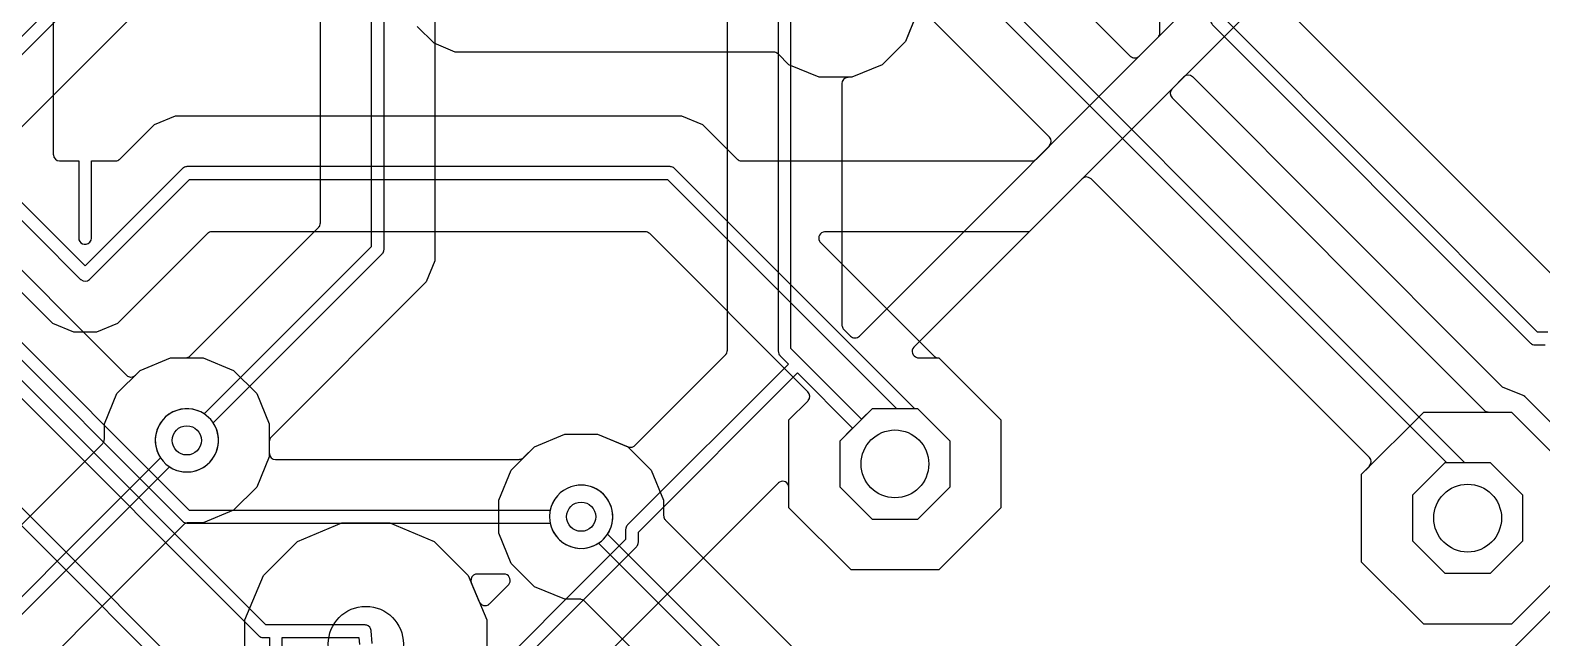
# Model space of a CAD drawing. Header units: millimetres. Extents: x 0 to 100, y 0 to 100.
# Drawn here: x 60 to 78.11, y 50.22 to 57.49 of the extents above; entities that cross this region are included whole.
import ezdxf

# ---------------------------------------------------------------- set-up
doc = ezdxf.new("R2010")
doc.units = ezdxf.units.MM

msp = doc.modelspace()

# ---------------------------------------------------------------- linework, layer by layer
at = {"layer": '16_copper'}
for points in [[(64.084, 67.97), (64.084, 54.896), (62.083, 52.894), (62.042, 52.918, 1), (61.707, 52.238), (61.753, 52.219, 0.09849), (61.899, 52.2), (61.948, 52.206, 0.532534), (62.191, 52.787), (64.214, 54.81), (64.219, 54.817), (64.225, 54.823, 0.087651), (64.235, 54.848), (64.235, 54.855), (64.237, 54.864), (64.237, 67.939)], [(64.846, 59.93), (64.846, 54.728), (64.742, 54.476), (62.885, 52.618), (62.879, 52.611), (62.874, 52.605, 0.087651), (62.864, 52.58), (62.863, 52.573), (62.862, 52.564), (62.862, 52.426), (62.863, 52.42, 0.392588), (62.938, 52.349), (65.856, 52.349), (65.864, 52.351), (65.873, 52.351, 0.087654), (65.897, 52.362), (65.903, 52.366), (65.91, 52.372), (66.039, 52.501), (66.402, 52.651), (66.795, 52.651), (67.161, 52.5), (67.162, 52.5), (67.164, 52.499, 0.218355), (67.227, 52.504), (67.234, 52.509), (67.234, 52.509), (67.234, 52.509), (67.236, 52.51), (67.242, 52.515, 0.007882), (67.244, 52.517), (68.329, 53.602), (68.334, 53.609), (68.34, 53.615, 0.087651), (68.35, 53.64), (68.35, 53.647), (68.351, 53.656), (68.351, 59.268)], [(59.302, 55.206), (61.15, 53.358), (61.154, 53.355, 0.16336), (61.199, 53.336), (61.204, 53.336, 0.197377), (61.258, 53.358), (61.315, 53.415), (61.678, 53.566), (61.861, 53.566), (61.869, 53.567), (61.878, 53.568, 0.087654), (61.902, 53.578), (61.908, 53.583), (61.915, 53.588), (63.452, 55.126), (63.457, 55.133), (63.463, 55.139, 0.087651), (63.473, 55.164), (63.473, 55.171), (63.475, 55.18), (63.475, 59.73)], [(68.961, 59.131), (68.961, 53.645), (68.962, 53.636), (68.963, 53.628, 0.087654), (68.973, 53.603), (68.978, 53.598), (68.983, 53.591), (69.082, 53.492), (67.155, 51.565), (67.149, 51.558), (67.144, 51.552, 0.087651), (67.134, 51.527), (67.133, 51.52), (67.132, 51.511), (67.132, 51.39), (65.173, 49.431)], [(65.303, 49.346), (67.262, 51.305), (67.267, 51.312), (67.273, 51.318, 0.087651), (67.283, 51.343), (67.283, 51.35), (67.285, 51.359), (67.285, 51.48), (69.19, 53.385), (69.852, 52.722), (69.699, 52.569), (69.699, 52.022), (70.086, 51.635), (70.633, 51.635), (71.02, 52.022), (71.02, 52.569), (70.633, 52.956), (70.086, 52.956), (69.96, 52.83), (69.243, 53.546), (69.113, 53.676), (69.113, 59.1)], [(74.924, 58.032), (70.588, 53.696), (70.586, 53.694), (70.584, 53.692, 0.54841), (70.621, 53.569), (70.63, 53.567), (70.637, 53.566, 0.01577), (70.642, 53.566), (70.885, 53.566), (71.629, 52.822), (71.629, 51.77), (70.885, 51.026), (69.833, 51.026), (69.089, 51.77), (69.089, 52.013), (69.089, 52.016), (69.089, 52.019, 0.54841), (68.976, 52.079), (68.969, 52.074), (68.963, 52.07, 0.015772), (68.959, 52.067), (66.946, 50.054)], [(70.635, 57.716), (70.484, 57.352), (70.206, 57.075), (69.843, 56.924), (69.799, 56.924), (69.794, 56.923), (69.788, 56.923, 0.371202), (69.723, 56.848), (69.723, 53.96), (69.724, 53.952), (69.725, 53.944, 0.079922), (69.734, 53.921), (69.735, 53.919), (69.74, 53.914), (69.745, 53.907), (69.782, 53.87), (69.782, 53.87), (69.826, 53.826, 0.182569), (69.875, 53.804), (69.88, 53.804, 0.197431), (69.934, 53.826), (74.054, 57.946)], [(57.096, 56.334), (61.821, 51.61), (61.827, 51.605), (61.834, 51.599, 0.087651), (61.858, 51.589), (61.866, 51.589), (61.874, 51.587), (66.228, 51.587), (66.24, 51.542, 0.339454), (66.624, 51.285), (66.673, 51.292, 1), (66.525, 52.035), (66.477, 52.022, 0.2663), (66.228, 51.74), (61.906, 51.74), (57.226, 56.42)], [(56.791, 56.182), (62.735, 50.238), (62.742, 50.233), (62.748, 50.228, 0.087651), (62.773, 50.218), (62.78, 50.217), (62.789, 50.216), (62.865, 50.216), (62.865, 46.634)], [(64.095, 50.147), (64.084, 50.298), (64.083, 50.3), (64.083, 50.303, 0.294754), (64.029, 50.365), (64.02, 50.367), (64.013, 50.368, 0.015914), (64.008, 50.368), (62.82, 50.368), (56.921, 56.267)], [(56.487, 54.963), (62.408, 49.041), (62.408, 43.653), (62.362, 43.64, 0.876976), (62.509, 42.903), (62.558, 42.91, 0.818106), (62.56, 43.653), (62.56, 49.073), (62.559, 49.081), (62.558, 49.09, 0.087654), (62.548, 49.114), (62.543, 49.12), (62.538, 49.127), (56.617, 55.048)]]:
    msp.add_lwpolyline(points, format="xyb", dxfattribs=at)
for points in [[(58.596, 55.559, 0.532534), (58.838, 56.139), (63.342, 60.644), (63.383, 60.62, 1), (63.718, 61.3), (63.673, 61.319, 0.714262), (63.234, 60.751), (58.73, 56.247), (58.689, 56.271, 1), (58.354, 55.591), (58.4, 55.572, 0.09849), (58.546, 55.553)], [(65.455, 50.6), (65.464, 50.601, 0.07971), (65.487, 50.61), (65.493, 50.615), (65.501, 50.622), (65.727, 50.848), (65.729, 50.85), (65.731, 50.852, 0.54841), (65.694, 50.975), (65.686, 50.976), (65.678, 50.978, 0.01577), (65.674, 50.978), (65.354, 50.978), (65.344, 50.976), (65.335, 50.975, 0.383484), (65.278, 50.89), (65.281, 50.883), (65.283, 50.872), (65.377, 50.646), (65.382, 50.638), (65.387, 50.63, 0.226628), (65.445, 50.599)]]:
    msp.add_lwpolyline(points, format="xyb", close=True, dxfattribs=at)
for points in [[(63.345, 59.784), (59.532, 55.971)], [(74.262, 46.581), (82.06, 54.379)], [(63.017, 46.666), (63.017, 50.216), (63.937, 50.216), (63.943, 50.136)]]:
    msp.add_lwpolyline(points, dxfattribs=at)
for points in [[(76.695, 50.377), (75.951, 51.121), (75.951, 52.174), (76.695, 52.917), (77.747, 52.917), (78.491, 52.174), (78.491, 51.121), (77.747, 50.377)], [(77.882, 51.374), (77.882, 51.921), (77.495, 52.308), (76.948, 52.308), (76.561, 51.921), (76.561, 51.374), (76.948, 50.987), (77.495, 50.987)]]:
    msp.add_lwpolyline(points, close=True, dxfattribs=at)
at = {"layer": '1_copper'}
for points in [[(79.499, 67.415), (74.165, 62.081), (74.16, 62.074), (74.154, 62.067, 0.087651), (74.144, 62.043), (74.144, 62.035), (74.143, 62.027), (74.143, 57.607), (74.144, 57.599), (74.144, 57.59, 0.087654), (74.155, 57.566), (74.16, 57.56), (74.165, 57.553), (77.975, 53.743), (77.982, 53.738), (77.988, 53.733, 0.087651), (78.013, 53.723), (78.02, 53.722), (78.029, 53.721), (78.15, 53.721)], [(60.274, 60.929), (60.274, 56), (60.275, 55.994, 0.392588), (60.35, 55.924), (60.579, 55.924), (60.579, 55), (60.582, 54.978, 0.294754), (60.645, 54.925), (60.667, 54.925, 0.371202), (60.731, 55), (60.731, 55.924), (61.018, 55.924), (61.027, 55.925), (61.035, 55.926, 0.087654), (61.06, 55.936), (61.065, 55.941), (61.072, 55.946), (61.486, 56.36), (61.738, 56.464), (67.802, 56.464), (68.054, 56.36), (68.468, 55.946), (68.475, 55.941), (68.481, 55.936, 0.087651), (68.506, 55.926), (68.513, 55.925), (68.522, 55.924), (72, 55.924), (72.008, 55.925), (72.017, 55.926, 0.087654), (72.041, 55.936), (72.047, 55.941), (72.054, 55.946), (72.209, 56.101), (72.212, 56.106, 0.39257), (72.209, 56.209), (70.735, 57.683)], [(70.671, 59.687), (73.179, 57.179), (73.183, 57.175, 0.163397), (73.228, 57.157), (73.233, 57.157, 0.197431), (73.286, 57.179), (73.511, 57.403), (73.516, 57.41), (73.521, 57.416, 0.087651), (73.531, 57.441), (73.532, 57.448), (73.533, 57.457), (73.533, 59.477)], [(69.92, 59.36), (76.972, 52.308), (76.948, 52.308), (76.561, 51.921), (76.561, 51.374), (76.948, 50.987), (77.495, 50.987), (77.882, 51.374), (77.882, 51.921), (77.495, 52.308), (77.182, 52.308), (77.181, 52.31, 0.015774), (77.178, 52.315), (77.174, 52.32), (77.168, 52.327), (70.005, 59.49)], [(70.611, 57.658), (70.484, 57.352), (70.206, 57.075), (69.843, 56.924), (69.45, 56.924), (69.087, 57.075), (68.958, 57.204), (68.951, 57.209), (68.945, 57.214, 0.087651), (68.92, 57.224), (68.913, 57.225), (68.904, 57.226), (65.091, 57.226), (64.839, 57.331), (64.635, 57.534)], [(78.692, 52.316), (77.911, 53.097), (77.908, 53.1), (77.905, 53.103, 0.068916), (77.886, 53.114), (77.64, 53.216), (77.437, 53.419), (73.928, 56.928), (73.924, 56.931, 0.39257), (73.82, 56.928), (73.679, 56.786), (73.675, 56.782, 0.39257), (73.679, 56.679), (77.418, 52.94), (77.424, 52.935), (77.431, 52.929, 0.087651), (77.456, 52.919), (77.463, 52.919), (77.472, 52.917), (77.747, 52.917), (78.491, 52.174)], [(59.535, 55.572), (60.601, 54.505), (60.606, 54.502, 0.39257), (60.709, 54.505), (61.906, 55.702), (67.634, 55.702), (70.38, 52.956), (70.086, 52.956), (69.699, 52.569), (69.699, 52.022), (70.086, 51.635), (70.633, 51.635), (71.02, 52.022), (71.02, 52.569), (70.633, 52.956), (70.596, 52.956), (67.719, 55.832), (67.713, 55.837), (67.706, 55.843, 0.087651), (67.682, 55.853), (67.674, 55.853), (67.666, 55.855), (61.874, 55.855), (61.866, 55.853), (61.858, 55.853, 0.087654), (61.833, 55.842), (61.827, 55.838), (61.821, 55.832), (60.655, 54.667), (59.665, 55.658)], [(78.491, 51.121), (77.747, 50.377), (76.695, 50.377), (75.951, 51.121), (75.951, 52.174), (76.044, 52.266), (76.047, 52.271, 0.39257), (76.044, 52.374), (72.709, 55.709), (72.704, 55.712, 0.39257), (72.601, 55.709), (71.968, 55.076), (69.522, 55.076), (69.519, 55.076), (69.516, 55.076, 0.54841), (69.455, 54.963), (69.46, 54.956), (69.464, 54.95, 0.015772), (69.468, 54.946), (70.826, 53.588), (70.833, 53.583), (70.839, 53.577), (70.841, 53.576), (70.843, 53.575, 0.053297), (70.864, 53.567), (70.871, 53.567), (70.88, 53.566), (70.885, 53.566), (71.629, 52.822), (71.629, 51.77), (70.885, 51.026), (69.833, 51.026), (69.089, 51.77), (69.089, 52.822), (69.317, 53.049), (69.32, 53.054, 0.39257), (69.317, 53.157), (67.42, 55.054), (67.413, 55.059), (67.407, 55.064, 0.087651), (67.382, 55.074), (67.375, 55.075), (67.366, 55.076), (62.174, 55.076), (62.165, 55.075), (62.157, 55.074, 0.087654), (62.132, 55.064), (62.127, 55.059), (62.12, 55.054), (61.044, 53.978), (60.792, 53.873), (60.519, 53.873), (60.267, 53.978), (60.063, 54.181), (59.414, 54.831)], [(52.759, 44.432), (60.864, 52.538), (60.869, 52.545), (60.875, 52.551, 0.087651), (60.885, 52.576), (60.885, 52.583), (60.887, 52.592), (60.887, 52.774), (61.037, 53.138), (61.315, 53.415), (61.678, 53.566), (62.071, 53.566), (62.434, 53.415), (62.712, 53.138), (62.862, 52.774), (62.862, 52.382), (62.712, 52.018), (62.434, 51.741), (62.071, 51.59), (61.888, 51.59), (61.88, 51.589), (61.871, 51.588, 0.087654), (61.847, 51.578), (61.841, 51.573), (61.834, 51.568), (54.048, 43.782)], [(53.416, 27.584), (53.416, 44.012), (61.666, 52.262), (61.707, 52.238, 1), (62.042, 52.918), (61.996, 52.937, 0.714262), (61.558, 52.369), (53.286, 44.097), (53.281, 44.091), (53.276, 44.084, 0.087651), (53.266, 44.06), (53.265, 44.052), (53.264, 44.044), (53.264, 27.616)], [(75.627, 41.666), (66.639, 50.653), (66.632, 50.659), (66.626, 50.664, 0.087651), (66.601, 50.674), (66.594, 50.675), (66.585, 50.676), (66.402, 50.676), (66.039, 50.826), (65.761, 51.104), (65.611, 51.467), (65.611, 51.86), (65.761, 52.223), (66.039, 52.501), (66.402, 52.651), (66.795, 52.651), (67.158, 52.501), (67.436, 52.223), (67.587, 51.86), (67.587, 51.677), (67.588, 51.669), (67.588, 51.66, 0.087654), (67.599, 51.636), (67.604, 51.63), (67.609, 51.623), (76.977, 42.256)]]:
    msp.add_lwpolyline(points, format="xyb", dxfattribs=at)
for points in [[(78.181, 53.873), (78.06, 53.873), (74.295, 57.639), (74.295, 61.995), (79.584, 67.285)], [(74.927, 57.869), (78.299, 54.497)]]:
    msp.add_lwpolyline(points, dxfattribs=at)
msp.add_lwpolyline([(77.489, 40.69), (77.489, 41.237), (77.102, 41.624), (76.747, 41.624), (66.915, 51.455), (66.939, 51.496, 1), (66.259, 51.831), (66.24, 51.785, 0.714262), (66.807, 51.347), (76.543, 41.612), (76.168, 41.237), (76.168, 40.69), (76.555, 40.303), (77.102, 40.303)], format="xyb", close=True, dxfattribs=at)
msp.add_lwpolyline([(63.731, 48.694), (63.199, 48.914), (62.792, 49.321), (62.571, 49.853), (62.571, 50.429), (62.792, 50.961), (63.199, 51.369), (63.731, 51.589), (64.307, 51.589), (64.839, 51.369), (65.247, 50.961), (65.467, 50.429), (65.467, 49.853), (65.247, 49.321), (64.839, 48.914), (64.307, 48.694)], close=True, dxfattribs=at)
at = {"layer": 'drills_PTH'}
for centre, radius in [((70.359, 52.296), 0.406), ((77.221, 51.647), 0.406), ((64.019, 50.141), 0.45)]:
    msp.add_circle(centre, radius, dxfattribs=at)
at = {"layer": 'drills_via_1_16'}
for centre in [(61.874, 52.578), (66.599, 51.664)]:
    msp.add_circle(centre, 0.175, dxfattribs=at)

doc.saveas('drawing.dxf')
